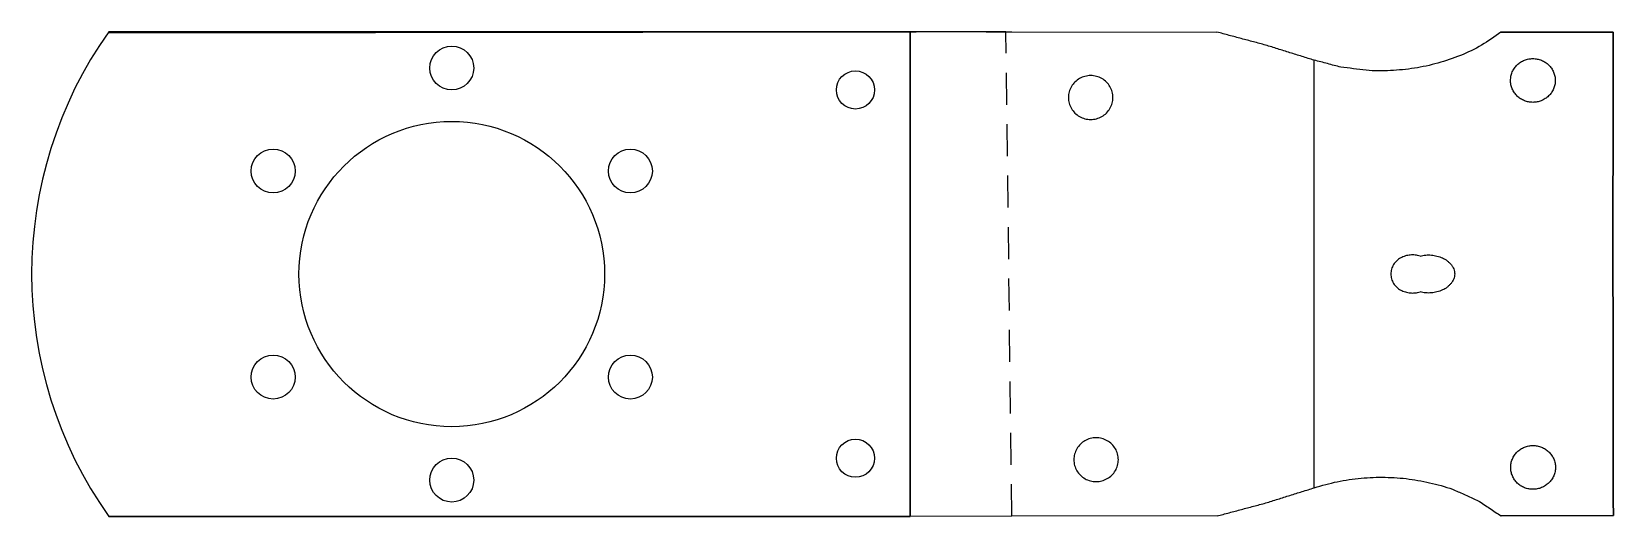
# Model space of a CAD drawing. Header units: inches. Extents: x -2.17 to 5.99, y -1.25 to 1.25.
import ezdxf

# ---------------------------------------------------------------- set-up
doc = ezdxf.new("R2010")
doc.units = ezdxf.units.IN
doc.header["$MEASUREMENT"] = 0
doc.linetypes.add('DASHED', pattern=[0.2067, 0.1654, -0.0413])

msp = doc.modelspace()

# ---------------------------------------------------------------- linework, layer by layer
for p, q in [((2.3622, -1.25), (2.3632, 1.25)), ((2.8563, 1.25), (2.3632, 1.25)), ((4.4452, -1.1025), (4.4447, 1.1032)), ((2.8867, -1.2496), (2.3622, -1.25)), ((3.9442, -1.248), (2.8867, -1.2496))]:
    msp.add_line(p, q)
at = {"color": 30, "linetype": 'DASHED', "lineweight": 25, "true_color": 0xf37a00}
for p, q in [((2.3632, -1.25), (2.3632, 1.25)), ((2.8867, -1.2496), (2.8563, 1.25)), ((4.4452, -1.1025), (4.4447, 1.1032))]:
    msp.add_line(p, q, dxfattribs=at)
msp.add_lwpolyline([(2.3632, 1.25), (-1.7681, 1.25, 0.317785), (-1.7681, -1.25), (2.3632, -1.25)], format="xyb", close=True)
for points in [[(2.3632, 1.25), (-1.7681, 1.25, 0.317785), (-1.7681, -1.25), (2.3632, -1.25)], [(-1.77, 1.2438), (2.3613, 1.2503, -0.002965), (2.8861, 1.2498), (3.9438, 1.2484)], [(5.4082, -1.2471), (5.9868, -1.2458, -0.001219), (5.9859, 1.2474), (5.4073, 1.2484)], [(5.4073, 1.2484), (5.9859, 1.2474, 0.001219), (5.9868, -1.2458), (5.4082, -1.2471)]]:
    msp.add_lwpolyline(points, format="xyb")
msp.add_lwpolyline([(2.3632, 1.25), (2.3632, -1.25), (-1.7681, -1.25)])
for centre, radius in [((0, 1.063), 0.1132), ((2.0806, 0.9498), 0.0984), ((0, 0), 0.7874), ((-0.9206, 0.5315), 0.1132), ((0.9206, 0.5315), 0.1132), ((-0.9206, -0.5315), 0.1132), ((0.9206, -0.5315), 0.1132), ((2.0806, -0.9498), 0.0984), ((0, -1.063), 0.1132)]:
    msp.add_circle(centre, radius)
for points, knots in [([(4.4447, 1.1032), (4.4239, 1.1096), (4.3822, 1.1226), (4.3196, 1.1422), (4.257, 1.1615), (4.1949, 1.1818), (4.1318, 1.1978), (4.0692, 1.2148), (4.0064, 1.2316), (3.9647, 1.2428), (3.9438, 1.2484)], [-1.32518, -1.32518, -1.32518, -1.32518, -1.158768, -0.992292, -0.82589, -0.659482, -0.494619, -0.329755, -0.164885, 0, 0, 0, 0]), ([(5.4073, 1.2484), (5.3747, 1.2249), (5.309, 1.1777), (5.1987, 1.1253), (5.0825, 1.0858), (4.9615, 1.0597), (4.8376, 1.0481), (4.7319, 1.0469), (4.6472, 1.0605), (4.5796, 1.066), (4.5133, 1.0862), (4.4676, 1.0975), (4.4447, 1.1032)], [-2.567757, -2.567757, -2.567757, -2.567757, -2.261683, -1.952964, -1.641497, -1.327783, -1.012701, -0.69397, -0.526411, -0.35885, -0.179442, 0, 0, 0, 0]), ([(5.4569, 0.9989), (5.4569, 0.9916), (5.4584, 0.9767), (5.465, 0.955), (5.4759, 0.9352), (5.4902, 0.918), (5.5077, 0.904), (5.5277, 0.8935), (5.5495, 0.8873), (5.5718, 0.8852), (5.594, 0.8875), (5.6158, 0.8938), (5.6358, 0.9043), (5.6534, 0.9182), (5.668, 0.9352), (5.6792, 0.9548), (5.686, 0.9764), (5.6884, 0.9987), (5.686, 1.0209), (5.6793, 1.0425), (5.6682, 1.0622), (5.6537, 1.0792), (5.6361, 1.0931), (5.6161, 1.1036), (5.5944, 1.1101), (5.5722, 1.1124), (5.5499, 1.1103), (5.5281, 1.1042), (5.508, 1.0937), (5.4905, 1.0798), (5.4761, 1.0626), (5.4651, 1.0429), (5.4585, 1.0212), (5.4569, 1.0063), (5.4569, 0.9989)], [0, 0, 0, 0, 0.055995, 0.113627, 0.171237, 0.227088, 0.283149, 0.340794, 0.39841, 0.454338, 0.51038, 0.568063, 0.625769, 0.681838, 0.737736, 0.795369, 0.852918, 0.908818, 0.964745, 1.022303, 1.079855, 1.135716, 1.191761, 1.249406, 1.307057, 1.363094, 1.419003, 1.476612, 1.534253, 1.590364, 1.646246, 1.703834, 1.761453, 1.817468, 1.817468, 1.817468, 1.817468]), ([(3.1783, 0.911), (3.1783, 0.9208), (3.1809, 0.9406), (3.1926, 0.9682), (3.2111, 0.9918), (3.2351, 1.0099), (3.2631, 1.0213), (3.2931, 1.0251), (3.323, 1.0213), (3.351, 1.0098), (3.3749, 0.9916), (3.3934, 0.9679), (3.4049, 0.9403), (3.4089, 0.9107), (3.4049, 0.8811), (3.3933, 0.8535), (3.3748, 0.8299), (3.3508, 0.8117), (3.3228, 0.8003), (3.2928, 0.7965), (3.2628, 0.8004), (3.2349, 0.8118), (3.2108, 0.83), (3.1924, 0.8537), (3.1808, 0.8813), (3.1782, 0.9011), (3.1783, 0.911)], [-1.811721, -1.811721, -1.811721, -1.811721, -1.736731, -1.661596, -1.586259, -1.510621, -1.434745, -1.358765, -1.282793, -1.20692, -1.131344, -1.056003, -0.980918, -0.905944, -0.83099, -0.755888, -0.68055, -0.604929, -0.529004, -0.453007, -0.376996, -0.301127, -0.22549, -0.150105, -0.074969, 0, 0, 0, 0]), ([(4.9903, 0.0928), (4.9819, 0.0949), (4.9654, 0.0989), (4.9396, 0.0989), (4.9143, 0.0942), (4.8905, 0.0841), (4.8695, 0.0691), (4.8558, 0.0527), (4.8476, 0.0377), (4.8431, 0.0255), (4.8405, 0.013), (4.8395, 0.0004), (4.8405, -0.0122), (4.8432, -0.0246), (4.8476, -0.0368), (4.8558, -0.0518), (4.8695, -0.0683), (4.8904, -0.0832), (4.9143, -0.0933), (4.9396, -0.0979), (4.9654, -0.0979), (4.9819, -0.0939), (4.9903, -0.0919)], [0, 0, 0, 0, 0.065722, 0.129148, 0.194736, 0.260758, 0.324786, 0.389011, 0.421967, 0.454863, 0.487358, 0.519056, 0.55075, 0.583235, 0.616114, 0.649072, 0.713297, 0.777302, 0.843314, 0.908866, 0.972257, 1.037965, 1.037965, 1.037965, 1.037965]), ([(4.9903, 0.0928), (5, 0.095), (5.0192, 0.0992), (5.0488, 0.099), (5.0779, 0.094), (5.1053, 0.0842), (5.127, 0.073), (5.1399, 0.0593), (5.1507, 0.0504), (5.1584, 0.0388), (5.1644, 0.0267), (5.168, 0.0138), (5.1693, 0.0007), (5.1682, -0.0125), (5.1646, -0.0254), (5.1585, -0.0375), (5.1509, -0.0491), (5.1401, -0.0579), (5.1272, -0.0716), (5.1054, -0.0829), (5.0779, -0.0929), (5.0486, -0.0978), (5.019, -0.0981), (4.9999, -0.094), (4.9903, -0.0919)], [-1.157059, -1.157059, -1.157059, -1.157059, -1.0819, -1.007786, -0.933152, -0.858201, -0.785893, -0.750567, -0.71525, -0.680031, -0.645687, -0.612045, -0.578797, -0.545554, -0.511842, -0.477497, -0.442646, -0.407218, -0.371766, -0.299619, -0.224073, -0.14846, -0.074491, 0, 0, 0, 0]), ([(3.2063, -0.9577), (3.2062, -0.9478), (3.2089, -0.9281), (3.2204, -0.9005), (3.2388, -0.8768), (3.2628, -0.8586), (3.2908, -0.8472), (3.3207, -0.8432), (3.3507, -0.8471), (3.3787, -0.8584), (3.4027, -0.8766), (3.4212, -0.9002), (3.4328, -0.9278), (3.4368, -0.9574), (3.4329, -0.987), (3.4213, -1.0146), (3.4029, -1.0383), (3.3789, -1.0565), (3.351, -1.0679), (3.3211, -1.0718), (3.2911, -1.068), (3.2631, -1.0566), (3.2391, -1.0385), (3.2206, -1.0149), (3.209, -0.9873), (3.2063, -0.9676), (3.2063, -0.9577)], [-1.811222, -1.811222, -1.811222, -1.811222, -1.736238, -1.661147, -1.58582, -1.510171, -1.434319, -1.358332, -1.282297, -1.206457, -1.13085, -1.055498, -0.980396, -0.905437, -0.830506, -0.755436, -0.6801, -0.60454, -0.528716, -0.45277, -0.376826, -0.300989, -0.225406, -0.150065, -0.074956, 0, 0, 0, 0]), ([(5.4575, -0.9977), (5.4575, -1.005), (5.4591, -1.02), (5.4657, -1.0416), (5.4767, -1.0614), (5.4911, -1.0786), (5.5087, -1.0925), (5.5288, -1.103), (5.5506, -1.1091), (5.5729, -1.1111), (5.5952, -1.1088), (5.6169, -1.1024), (5.6369, -1.0918), (5.6545, -1.0779), (5.669, -1.0608), (5.6801, -1.0411), (5.6868, -1.0195), (5.6892, -0.9972), (5.6868, -0.9749), (5.6799, -0.9533), (5.6687, -0.9337), (5.6541, -0.9167), (5.6365, -0.9028), (5.6164, -0.8923), (5.5946, -0.886), (5.5723, -0.8837), (5.55, -0.8859), (5.5283, -0.8921), (5.5082, -0.9026), (5.4907, -0.9166), (5.4764, -0.9338), (5.4654, -0.9537), (5.4589, -0.9754), (5.4575, -0.9903), (5.4575, -0.9977)], [0, 0, 0, 0, 0.05605, 0.113746, 0.171412, 0.227333, 0.283463, 0.341187, 0.398851, 0.454797, 0.510874, 0.568572, 0.626276, 0.682372, 0.738314, 0.795944, 0.853522, 0.909507, 0.965492, 1.0231, 1.080754, 1.136728, 1.192865, 1.250607, 1.308364, 1.364494, 1.420464, 1.478151, 1.535857, 1.591969, 1.64789, 1.705539, 1.763224, 1.819275, 1.819275, 1.819275, 1.819275]), ([(4.4452, -1.1025), (4.4846, -1.091), (4.5636, -1.068), (4.6863, -1.0507), (4.8102, -1.0459), (4.9339, -1.0548), (5.0548, -1.0783), (5.1552, -1.1061), (5.2303, -1.1437), (5.2929, -1.1678), (5.3485, -1.2091), (5.3883, -1.2344), (5.4082, -1.2471)], [-2.568197, -2.568197, -2.568197, -2.568197, -2.255752, -1.941946, -1.627055, -1.31248, -0.999473, -0.688339, -0.524059, -0.359776, -0.179861, 0, 0, 0, 0]), ([(3.9442, -1.248), (3.9651, -1.2424), (4.0069, -1.2311), (4.0696, -1.2143), (4.1323, -1.1973), (4.1954, -1.1812), (4.2575, -1.1609), (4.3201, -1.1416), (4.3827, -1.122), (4.4244, -1.109), (4.4452, -1.1025)], [-1.32532, -1.32532, -1.32532, -1.32532, -1.160445, -0.995575, -0.830641, -0.665753, -0.499323, -0.332896, -0.166477, 0, 0, 0, 0])]:
    msp.add_open_spline(points, degree=3, knots=knots)

doc.saveas('drawing.dxf')
